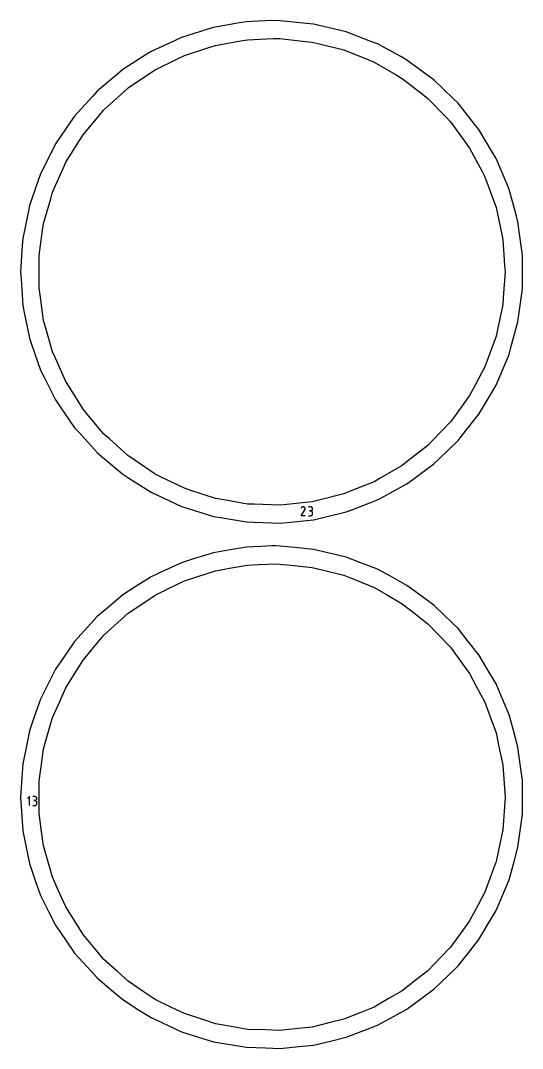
# Model space of a CAD drawing. Extents: x 0 to 800, y 0 to 1000.
# Drawn here: x 173.1 to 243.1, y 618.6 to 761.8 of the extents above; entities that cross this region are included whole.
import ezdxf

# ---------------------------------------------------------------- set-up
doc = ezdxf.new("R2010")
doc.units = 0
doc.header["$MEASUREMENT"] = 0
for name, color, linetype in [('annotation', 7, 'Continuous'), ('boundary', 7, 'Continuous'), ('hole', 7, 'Continuous')]:
    doc.layers.add(name, color=color, linetype=linetype)

msp = doc.modelspace()

# ---------------------------------------------------------------- linework, layer by layer
at = {"layer": 'annotation', "color": 1}
for p, q in [((212.226987, 692.782109), (212.74398, 693.614401)), ((212.786483, 692.782109), (212.226987, 692.782109)), ((212.264514, 693.901812), (212.227777, 693.831342)), ((212.293667, 693.943151), (212.264514, 693.901812)), ((212.328644, 693.97766), (212.293667, 693.943151)), ((212.368381, 694.005062), (212.328644, 693.97766)), ((212.411816, 694.025081), (212.368381, 694.005062)), ((212.457882, 694.03744), (212.411816, 694.025081)), ((212.505518, 694.041863), (212.457882, 694.03744)), ((212.553659, 694.038073), (212.505518, 694.041863)), ((212.601242, 694.025795), (212.553659, 694.038073)), ((212.647202, 694.004752), (212.601242, 694.025795)), ((212.688308, 693.975563), (212.647202, 694.004752)), ((212.647202, 694.004752), (212.647202, 694.004752)), ((212.722678, 693.940535), (212.688308, 693.975563)), ((212.750005, 693.900744), (212.722678, 693.940535)), ((212.74398, 693.614401), (212.744598, 693.615165)), ((212.74398, 693.614401), (212.74398, 693.614401)), ((212.744598, 693.615165), (212.745191, 693.615937)), ((212.745191, 693.615937), (212.745762, 693.616721)), ((212.745762, 693.616721), (212.746316, 693.617525)), ((212.746316, 693.617525), (212.746856, 693.618355)), ((212.746856, 693.618355), (212.747386, 693.619217)), ((212.747386, 693.619217), (212.74791, 693.620118)), ((212.74791, 693.620118), (212.748433, 693.621065)), ((212.748433, 693.621065), (212.748957, 693.622064)), ((212.748957, 693.622064), (212.770304, 693.667897)), ((212.748957, 693.622064), (212.748957, 693.622064)), ((212.769983, 693.857262), (212.750005, 693.900744)), ((212.782308, 693.811162), (212.769983, 693.857262)), ((212.770304, 693.667897), (212.782774, 693.715406)), ((212.786673, 693.763519), (212.782308, 693.811162)), ((212.782774, 693.715406), (212.786673, 693.763519)), ((213.538742, 694.040432), (213.258994, 694.040432)), ((213.258994, 692.782159), (213.538742, 692.782159)), ((213.538742, 693.480936), (213.39867, 693.480936)), ((213.39867, 693.480936), (213.538742, 693.480936)), ((213.589055, 694.035916), (213.538742, 694.040432)), ((213.538742, 693.480936), (213.589055, 693.485453)), ((213.589055, 693.47642), (213.538742, 693.480936)), ((213.538742, 693.480936), (213.538742, 693.480936)), ((213.538742, 692.782159), (213.589055, 692.786672)), ((213.538742, 692.782159), (213.538742, 692.782159)), ((213.636398, 694.022901), (213.589055, 694.035916)), ((213.589055, 693.485453), (213.636398, 693.498475)), ((213.636398, 693.463406), (213.589055, 693.47642)), ((213.589055, 692.786672), (213.636398, 692.79968)), ((213.679983, 694.002189), (213.636398, 694.022901)), ((213.636398, 693.498475), (213.679983, 693.519208)), ((213.679983, 693.442693), (213.636398, 693.463406)), ((213.636398, 692.79968), (213.679983, 692.820384)), ((213.719024, 693.974579), (213.679983, 694.002189)), ((213.679983, 693.519208), (213.719024, 693.546859)), ((213.719024, 693.415083), (213.679983, 693.442693)), ((213.679983, 692.820384), (213.719024, 692.847986)), ((213.752732, 693.940871), (213.719024, 693.974579)), ((213.719024, 693.546859), (213.752732, 693.580632)), ((213.752732, 693.381376), (213.719024, 693.415083)), ((213.719024, 692.847986), (213.752732, 692.881687)), ((213.78032, 693.901867), (213.752732, 693.940871)), ((213.752732, 693.580632), (213.78032, 693.619735)), ((213.78032, 693.342372), (213.752732, 693.381376)), ((213.752732, 692.881687), (213.78032, 692.920688)), ((213.801, 693.858367), (213.78032, 693.901867)), ((213.78032, 693.619735), (213.801, 693.663373)), ((213.801, 693.298871), (213.78032, 693.342372)), ((213.78032, 692.920688), (213.801, 692.964192)), ((213.813986, 693.811171), (213.801, 693.858367)), ((213.801, 693.663373), (213.813986, 693.710752)), ((213.813986, 693.251675), (213.801, 693.298871)), ((213.801, 692.964192), (213.813986, 693.011399)), ((213.81849, 693.761079), (213.813986, 693.811171)), ((213.813986, 693.710752), (213.81849, 693.761079)), ((213.81849, 693.201583), (213.813986, 693.251675)), ((213.813986, 693.011399), (213.81849, 693.061512)), ((213.81849, 693.761079), (213.81849, 693.761079)), ((213.81849, 693.061512), (213.81849, 693.201583)), ((213.81849, 693.201583), (213.81849, 693.201583)), ((174.372419, 653.693057), (174.092355, 653.412914)), ((174.372419, 652.433283), (174.372419, 653.693057)), ((175.124542, 653.691596), (174.844794, 653.691596)), ((175.124542, 653.1321), (174.984471, 653.1321)), ((174.984471, 653.1321), (175.124542, 653.1321)), ((175.174856, 653.68708), (175.124542, 653.691596)), ((175.124542, 653.1321), (175.174856, 653.136617)), ((175.174856, 653.127584), (175.124542, 653.1321)), ((175.124542, 653.1321), (175.124542, 653.1321)), ((175.222199, 653.674065), (175.174856, 653.68708)), ((175.174856, 653.136617), (175.222199, 653.149639)), ((175.222199, 653.114569), (175.174856, 653.127584)), ((175.265784, 653.653353), (175.222199, 653.674065)), ((175.222199, 653.149639), (175.265784, 653.170372)), ((175.265784, 653.093857), (175.222199, 653.114569)), ((175.304825, 653.625743), (175.265784, 653.653353)), ((175.265784, 653.170372), (175.304825, 653.198022)), ((175.304825, 653.066247), (175.265784, 653.093857)), ((175.338532, 653.592035), (175.304825, 653.625743)), ((175.304825, 653.198022), (175.338532, 653.231796)), ((175.338532, 653.032539), (175.304825, 653.066247)), ((175.36612, 653.553031), (175.338532, 653.592035)), ((175.338532, 653.231796), (175.36612, 653.270899)), ((175.36612, 652.993535), (175.338532, 653.032539)), ((175.386801, 653.509531), (175.36612, 653.553031)), ((175.36612, 653.270899), (175.386801, 653.314537)), ((175.386801, 652.950035), (175.36612, 652.993535)), ((175.399787, 653.462335), (175.386801, 653.509531)), ((175.386801, 653.314537), (175.399787, 653.361916)), ((175.399787, 652.902839), (175.386801, 652.950035)), ((175.40429, 653.412243), (175.399787, 653.462335)), ((175.399787, 653.361916), (175.40429, 653.412243)), ((175.40429, 652.852747), (175.399787, 652.902839)), ((175.399787, 652.662563), (175.40429, 652.712676)), ((175.40429, 653.412243), (175.40429, 653.412243)), ((175.40429, 652.712676), (175.40429, 652.852747)), ((175.40429, 652.852747), (175.40429, 652.852747)), ((174.844794, 652.433323), (175.124542, 652.433323)), ((175.124542, 652.433323), (175.174856, 652.437836)), ((175.124542, 652.433323), (175.124542, 652.433323)), ((175.174856, 652.437836), (175.222199, 652.450844)), ((175.222199, 652.450844), (175.265784, 652.471548)), ((175.265784, 652.471548), (175.304825, 652.49915)), ((175.304825, 652.49915), (175.338532, 652.532851)), ((175.338532, 652.532851), (175.36612, 652.571852)), ((175.36612, 652.571852), (175.386801, 652.615356)), ((175.386801, 652.615356), (175.399787, 652.662563))]:
    msp.add_line(p, q, dxfattribs=at)
at = {"layer": 'boundary', "color": 5}
for p, q in [((204.637595, 761.579853), (203.663655, 761.41557)), ((205.377676, 761.616986), (204.637595, 761.579853)), ((208.140937, 761.755629), (205.377676, 761.616986)), ((209.310485, 761.736084), (208.140937, 761.755629)), ((212.979739, 761.366953), (209.310485, 761.736084)), ((199.083877, 760.509553), (195.561666, 759.416949)), ((200.027227, 760.802184), (199.083877, 760.509553)), ((203.663655, 761.41557), (200.027227, 760.802184)), ((213.962471, 761.268089), (212.979739, 761.366953)), ((217.549824, 760.413187), (213.962471, 761.268089)), ((218.510621, 760.18422), (217.549824, 760.413187)), ((221.951984, 758.858797), (218.510621, 760.18422)), ((194.665732, 759.001193), (191.320562, 757.448876)), ((195.561666, 759.416949), (194.665732, 759.001193)), ((222.87368, 758.503811), (221.951984, 758.858797)), ((191.320562, 757.448876), (190.488041, 756.917414)), ((226.107676, 756.731527), (222.87368, 758.503811)), ((190.488041, 756.917414), (187.379635, 754.933081)), ((226.973833, 756.256858), (226.107676, 756.731527)), ((229.942778, 754.069335), (226.973833, 756.256858)), ((187.379635, 754.933081), (186.625387, 754.295397)), ((186.625387, 754.295397), (183.80923, 751.914459)), ((230.737947, 753.483454), (229.942778, 754.069335)), ((233.388799, 750.919733), (230.737947, 753.483454)), ((183.80923, 751.914459), (183.146688, 751.181932)), ((183.146688, 751.181932), (180.672937, 748.446874)), ((234.098773, 750.233095), (233.388799, 750.919733)), ((236.384289, 747.338921), (234.098773, 750.233095)), ((180.113964, 747.632577), (178.026911, 744.592212)), ((180.672937, 748.446874), (180.113964, 747.632577)), ((236.996416, 746.563777), (236.384289, 747.338921)), ((238.875771, 743.390799), (236.996416, 746.563777)), ((178.026911, 744.592212), (177.581443, 743.710674)), ((177.581443, 743.710674), (175.918186, 740.419253)), ((239.379117, 742.540983), (238.875771, 743.390799)), ((240.818787, 739.145821), (239.379117, 742.540983)), ((175.918186, 740.419253), (175.5942, 739.486207)), ((175.5942, 739.486207), (174.384525, 736.002468)), ((241.204372, 738.236499), (240.818787, 739.145821)), ((242.178666, 734.67974), (241.204372, 738.236499)), ((174.384525, 736.002468), (174.187792, 735.034564)), ((174.187792, 735.034564), (173.453241, 731.420672)), ((242.43961, 733.727138), (242.178666, 734.67974)), ((242.931135, 730.072254), (242.43961, 733.727138)), ((173.387266, 730.435181), (173.140933, 726.755629)), ((173.453241, 731.420672), (173.387266, 730.435181)), ((243.062779, 729.093371), (242.931135, 730.072254)), ((243.062779, 725.405583), (243.062779, 729.093371)), ((173.140933, 726.755629), (173.206908, 725.770138)), ((173.206908, 725.770138), (173.453241, 722.090585)), ((242.571255, 720.763003), (243.062779, 724.417887)), ((243.062779, 724.417887), (243.062779, 725.405583)), ((173.453241, 722.090585), (173.649975, 721.122681)), ((173.649975, 721.122681), (174.384525, 717.508789)), ((242.43961, 719.784119), (242.571255, 720.763003)), ((241.465316, 716.227362), (242.43961, 719.784119)), ((174.384525, 717.508789), (174.708511, 716.575743)), ((174.708511, 716.575743), (175.918186, 713.092006)), ((241.204372, 715.274759), (241.465316, 716.227362)), ((239.764702, 711.879597), (241.204372, 715.274759)), ((175.918186, 713.092006), (176.363654, 712.210468)), ((176.363654, 712.210468), (178.026911, 708.919047)), ((239.379117, 710.970275), (239.764702, 711.879597)), ((237.499762, 707.797297), (239.379117, 710.970275)), ((178.026911, 708.919047), (178.585884, 708.10475)), ((178.585884, 708.10475), (180.672937, 705.064384)), ((236.996416, 706.947482), (237.499762, 707.797297)), ((234.7109, 704.053307), (236.996416, 706.947482)), ((180.672937, 705.064384), (181.335479, 704.331857)), ((181.335479, 704.331857), (183.80923, 701.5968)), ((231.447922, 700.714441), (234.098773, 703.278164)), ((234.098773, 703.278164), (234.7109, 704.053307)), ((183.80923, 701.5968), (184.563478, 700.959116)), ((184.563478, 700.959116), (187.379635, 698.578178)), ((227.769002, 697.840282), (230.737947, 700.027802)), ((230.737947, 700.027802), (231.447922, 700.714441)), ((187.379635, 698.578178), (188.212156, 698.046716)), ((188.212156, 698.046716), (191.320562, 696.062383)), ((223.739838, 695.482116), (226.973833, 697.2544)), ((226.973833, 697.2544), (227.769002, 697.840282)), ((191.320562, 696.062383), (192.216495, 695.646627)), ((192.216495, 695.646627), (195.561666, 694.09431)), ((219.432317, 693.682025), (222.87368, 695.007448)), ((222.87368, 695.007448), (223.739838, 695.482116)), ((195.561666, 694.09431), (196.505016, 693.801679)), ((196.505016, 693.801679), (200.027227, 692.709075)), ((214.923267, 692.472137), (218.510621, 693.327039)), ((218.510621, 693.327039), (219.432317, 693.682025)), ((200.027227, 692.709075), (201.001167, 692.544792)), ((201.001167, 692.544792), (204.637595, 691.931406)), ((204.637595, 691.931406), (205.624743, 691.898402)), ((205.624743, 691.898402), (209.310485, 691.775175)), ((209.310485, 691.775175), (210.293217, 691.874038)), ((210.293217, 691.874038), (213.962471, 692.243169)), ((213.962471, 692.243169), (214.923267, 692.472137)), ((206.603846, 688.523053), (204.637595, 688.424398)), ((208.140937, 688.600175), (206.603846, 688.523053)), ((208.654076, 688.591599), (208.140937, 688.600175)), ((209.310485, 688.580629), (208.654076, 688.591599)), ((211.351544, 688.375297), (209.310485, 688.580629)), ((200.027227, 687.646729), (197.520931, 686.869266)), ((202.050026, 687.987931), (200.027227, 687.646729)), ((204.637595, 688.424398), (202.050026, 687.987931)), ((213.962471, 688.112635), (211.351544, 688.375297)), ((215.957972, 687.637087), (213.962471, 688.112635)), ((218.510621, 687.028765), (215.957972, 687.637087)), ((195.561666, 686.261494), (193.181346, 685.156913)), ((197.520931, 686.869266), (195.561666, 686.261494)), ((220.424913, 686.291486), (218.510621, 687.028765)), ((222.87368, 685.348356), (220.424913, 686.291486)), ((191.320562, 684.293421), (189.108717, 682.881431)), ((193.181346, 685.156913), (191.320562, 684.293421)), ((224.672622, 684.362506), (222.87368, 685.348356)), ((226.973833, 683.101403), (224.672622, 684.362506)), ((189.108717, 682.881431), (187.379635, 681.777626)), ((228.625338, 681.884572), (226.973833, 683.101403)), ((187.379635, 681.777626), (185.375745, 680.083424)), ((230.737947, 680.327999), (228.625338, 681.884572)), ((185.375745, 680.083424), (183.80923, 678.759004)), ((232.21251, 678.901904), (230.737947, 680.327999)), ((183.80923, 678.759004), (182.048986, 676.812822)), ((234.098773, 677.07764), (232.21251, 678.901904)), ((235.370114, 675.467727), (234.098773, 677.07764)), ((182.048986, 676.812822), (180.672937, 675.29142)), ((180.672937, 675.29142), (179.187855, 673.12799)), ((236.996416, 673.408322), (235.370114, 675.467727)), ((179.187855, 673.12799), (178.026911, 671.436757)), ((238.041826, 671.643322), (236.996416, 673.408322)), ((178.026911, 671.436757), (176.843389, 669.094684)), ((239.379117, 669.385529), (238.041826, 671.643322)), ((176.843389, 669.094684), (175.918186, 667.263798)), ((240.179947, 667.496936), (239.379117, 669.385529)), ((175.918186, 667.263798), (175.057419, 664.784878)), ((241.204372, 665.081044), (240.179947, 667.496936)), ((175.057419, 664.784878), (174.384525, 662.847014)), ((241.746333, 663.102562), (241.204372, 665.081044)), ((174.384525, 662.847014), (173.861842, 660.27548)), ((242.43961, 660.571683), (241.746333, 663.102562)), ((173.861842, 660.27548), (173.453241, 658.265217)), ((242.713026, 658.538618), (242.43961, 660.571683)), ((243.062779, 655.937916), (242.713026, 658.538618)), ((173.453241, 658.265217), (173.277958, 655.646962)), ((173.277958, 655.646962), (173.140933, 653.600174)), ((243.062779, 653.886547), (243.062779, 655.937916)), ((173.140933, 653.600174), (173.316216, 650.981918)), ((243.062779, 651.262432), (243.062779, 653.886547)), ((173.316216, 650.981918), (173.453241, 648.935131)), ((242.789364, 649.229367), (243.062779, 651.262432)), ((173.453241, 648.935131), (173.975924, 646.363597)), ((242.43961, 646.628665), (242.789364, 649.229367)), ((173.975924, 646.363597), (174.384525, 644.353334)), ((241.897649, 644.650183), (242.43961, 646.628665)), ((174.384525, 644.353334), (175.245292, 641.874415)), ((241.204372, 642.119304), (241.897649, 644.650183)), ((175.245292, 641.874415), (175.918186, 639.936551)), ((240.403541, 640.230712), (241.204372, 642.119304)), ((175.918186, 639.936551), (177.101708, 637.594478)), ((239.379117, 637.814821), (240.403541, 640.230712)), ((177.101708, 637.594478), (178.026911, 635.763592)), ((238.333707, 636.04982), (239.379117, 637.814821)), ((178.026911, 635.763592), (179.511994, 633.600163)), ((236.996416, 633.792027), (238.333707, 636.04982)), ((179.511994, 633.600163), (180.672937, 631.90893)), ((235.725075, 632.182114), (236.996416, 633.792027)), ((180.672937, 631.90893), (182.433182, 629.962748)), ((234.098773, 630.122709), (235.725075, 632.182114)), ((182.433182, 629.962748), (183.80923, 628.441345)), ((232.624211, 628.696613), (234.098773, 630.122709)), ((183.80923, 628.441345), (185.81312, 626.747144)), ((230.737947, 626.872347), (232.624211, 628.696613)), ((185.81312, 626.747144), (187.379635, 625.422723)), ((226.973833, 624.098946), (229.086442, 625.655517)), ((229.086442, 625.655517), (230.737947, 626.872347)), ((187.379635, 625.422723), (189.59148, 624.010733)), ((225.174891, 623.113095), (226.973833, 624.098946)), ((189.59148, 624.010733), (191.320562, 622.906928)), ((191.320562, 622.906928), (193.700881, 621.802347)), ((222.87368, 621.851993), (225.174891, 623.113095)), ((193.700881, 621.802347), (195.561666, 620.938855)), ((220.959388, 621.114714), (222.87368, 621.851993)), ((195.561666, 620.938855), (198.067962, 620.161392)), ((198.067962, 620.161392), (200.027227, 619.55362)), ((216.51512, 619.696036), (218.510621, 620.171584)), ((218.510621, 620.171584), (220.959388, 621.114714)), ((200.027227, 619.55362), (202.614796, 619.117153)), ((202.614796, 619.117153), (204.637595, 618.775951)), ((204.637595, 618.775951), (207.260254, 618.688266)), ((207.260254, 618.688266), (209.310485, 618.61972)), ((209.310485, 618.61972), (211.921412, 618.882382)), ((211.921412, 618.882382), (213.962471, 619.087715)), ((213.962471, 619.087715), (216.51512, 619.696036))]:
    msp.add_line(p, q, dxfattribs=at)
at = {"layer": 'hole', "color": 5}
for p, q in [((200.278502, 758.29024), (203.800472, 758.911262)), ((203.800472, 758.911262), (204.743758, 759.077589)), ((204.743758, 759.077589), (207.423283, 759.218017)), ((207.423283, 759.218017), (208.38055, 759.251445)), ((208.38055, 759.251445), (209.275199, 759.235831)), ((209.275199, 759.235831), (212.831922, 758.862002)), ((212.831922, 758.862002), (213.784515, 758.76188)), ((213.784515, 758.76188), (217.254614, 757.896687)), ((195.966214, 756.889102), (199.367531, 757.99425)), ((199.367531, 757.99425), (200.278502, 758.29024)), ((217.254614, 757.896687), (218.184006, 757.664963)), ((218.184006, 757.664963), (221.499931, 756.32525)), ((191.890935, 754.901454), (195.105311, 756.469212)), ((195.105311, 756.469212), (195.966214, 756.889102)), ((221.499931, 756.32525), (222.388031, 755.966436)), ((222.388031, 755.966436), (225.485215, 754.178272)), ((188.131931, 752.365977), (191.096845, 754.365835)), ((191.096845, 754.365835), (191.890935, 754.901454)), ((225.485215, 754.178272), (226.31473, 753.69935)), ((226.31473, 753.69935), (229.132902, 751.497543)), ((184.762409, 749.332025), (187.42012, 751.725055)), ((187.42012, 751.725055), (188.131931, 752.365977)), ((229.132902, 751.497543), (229.88769, 750.907836)), ((229.88769, 750.907836), (232.372031, 748.33524)), ((184.146712, 748.598275), (184.762409, 749.332025)), ((181.847866, 745.85865), (184.146712, 748.598275)), ((232.372031, 748.33524), (233.037409, 747.646225)), ((233.037409, 747.646225), (235.139507, 744.752917)), ((181.34029, 745.046352), (181.847866, 745.85865)), ((179.445139, 742.013455), (181.34029, 745.046352)), ((235.139507, 744.752917), (235.702509, 743.978005)), ((235.702509, 743.978005), (237.381474, 740.820295)), ((179.055548, 741.138422), (179.445139, 742.013455)), ((177.600923, 737.871284), (179.055548, 741.138422)), ((237.381474, 740.820295), (237.831149, 739.974569)), ((237.831149, 739.974569), (239.054335, 736.613921)), ((177.336909, 736.950545), (177.600923, 737.871284)), ((176.351154, 733.512758), (177.336909, 736.950545)), ((239.054335, 736.613921), (239.381939, 735.713842)), ((239.381939, 735.713842), (240.125514, 732.215666)), ((176.217841, 732.564237), (176.351154, 733.512758)), ((175.720088, 729.022714), (176.217841, 732.564237)), ((240.125514, 732.215666), (240.324665, 731.278754)), ((240.324665, 731.278754), (240.574127, 727.711139)), ((175.720088, 728.064871), (175.720088, 729.022714)), ((175.720088, 724.488544), (175.720088, 728.064871)), ((240.574127, 727.711139), (240.64094, 726.755629)), ((240.64094, 726.755629), (240.391478, 723.188013)), ((175.8534, 723.540022), (175.720088, 724.488544)), ((176.351154, 719.998499), (175.8534, 723.540022)), ((240.391478, 723.188013), (240.324665, 722.232503)), ((240.324665, 722.232503), (239.58109, 718.734327)), ((176.615167, 719.077761), (176.351154, 719.998499)), ((177.600923, 715.639975), (176.615167, 719.077761)), ((239.58109, 718.734327), (239.381939, 717.797415)), ((239.381939, 717.797415), (238.158753, 714.436767)), ((177.990513, 714.764941), (177.600923, 715.639975)), ((179.445139, 711.497803), (177.990513, 714.764941)), ((238.158753, 714.436767), (237.831149, 713.536689)), ((237.831149, 713.536689), (236.152184, 710.378979)), ((179.952715, 710.685506), (179.445139, 711.497803)), ((181.847866, 707.652608), (179.952715, 710.685506)), ((236.152184, 710.378979), (235.702509, 709.533254)), ((235.702509, 709.533254), (233.600411, 706.639945)), ((182.463563, 706.918857), (181.847866, 707.652608)), ((184.762409, 704.179234), (182.463563, 706.918857)), ((233.037409, 705.865034), (230.553068, 703.292438)), ((233.600411, 706.639945), (233.037409, 705.865034)), ((185.47422, 703.538311), (184.762409, 704.179234)), ((188.131931, 701.145282), (185.47422, 703.538311)), ((230.553068, 703.292438), (229.88769, 702.603423)), ((229.88769, 702.603423), (227.069518, 700.401616)), ((188.926021, 700.609662), (188.131931, 701.145282)), ((191.890935, 698.609805), (188.926021, 700.609662)), ((227.069518, 700.401616), (226.31473, 699.811908)), ((192.751837, 698.189914), (191.890935, 698.609805)), ((226.31473, 699.811908), (223.217546, 698.023745)), ((195.966214, 696.622157), (192.751837, 698.189914)), ((222.388031, 697.544823), (219.072107, 696.205109)), ((223.217546, 698.023745), (222.388031, 697.544823)), ((196.877185, 696.326166), (195.966214, 696.622157)), ((200.278502, 695.221019), (196.877185, 696.326166)), ((218.184006, 695.846295), (214.713908, 694.981102)), ((219.072107, 696.205109), (218.184006, 695.846295)), ((201.221787, 695.054691), (200.278502, 695.221019)), ((204.743758, 694.43367), (201.221787, 695.054691)), ((205.701025, 694.400241), (204.743758, 694.43367)), ((209.275199, 694.275428), (205.701025, 694.400241)), ((210.227792, 694.37555), (209.275199, 694.275428)), ((213.784515, 694.749378), (210.227792, 694.37555)), ((214.713908, 694.981102), (213.784515, 694.749378)), ((202.237633, 685.480235), (204.743758, 685.922134)), ((204.743758, 685.922134), (206.23427, 686.000249)), ((206.23427, 686.000249), (208.777541, 686.089062)), ((208.777541, 686.089062), (211.253662, 685.87243)), ((211.253662, 685.87243), (213.784515, 685.606426)), ((195.966214, 683.733648), (197.85823, 684.348397)), ((197.85823, 684.348397), (200.278502, 685.134785)), ((200.278502, 685.134785), (202.237633, 685.480235)), ((213.784515, 685.606426), (215.714792, 685.125153)), ((215.714792, 685.125153), (218.184006, 684.509509)), ((218.184006, 684.509509), (220.028522, 683.76428)), ((193.678964, 682.61808), (195.966214, 683.733648)), ((220.028522, 683.76428), (222.388031, 682.810981)), ((222.388031, 682.810981), (224.11087, 681.816297)), ((189.781194, 680.322963), (191.890935, 681.745999)), ((191.890935, 681.745999), (193.678964, 682.61808)), ((224.11087, 681.816297), (226.31473, 680.543896)), ((188.131931, 679.210522), (189.781194, 680.322963)), ((226.31473, 680.543896), (227.882366, 679.319118)), ((186.240787, 677.507717), (188.131931, 679.210522)), ((227.882366, 679.319118), (229.88769, 677.752381)), ((184.762409, 676.17657), (186.240787, 677.507717)), ((229.88769, 677.752381), (231.269629, 676.321349)), ((183.126622, 674.227138), (184.762409, 676.17657)), ((231.269629, 676.321349), (233.037409, 674.490771)), ((181.847866, 672.703195), (183.126622, 674.227138)), ((233.037409, 674.490771), (234.206722, 672.881339)), ((234.206722, 672.881339), (235.702509, 670.82255)), ((180.499335, 670.54508), (181.847866, 672.703195)), ((179.445139, 668.858001), (180.499335, 670.54508)), ((235.702509, 670.82255), (236.63645, 669.066043)), ((178.410073, 666.533207), (179.445139, 668.858001)), ((236.63645, 669.066043), (237.831149, 666.819114)), ((177.600923, 664.715829), (178.410073, 666.533207)), ((237.831149, 666.819114), (238.511558, 664.94972)), ((176.89949, 662.269607), (177.600923, 664.715829)), ((238.511558, 664.94972), (239.381939, 662.558387)), ((176.351154, 660.357304), (176.89949, 662.269607)), ((239.381939, 662.558387), (239.79556, 660.612492)), ((175.996968, 657.837266), (176.351154, 660.357304)), ((239.79556, 660.612492), (240.324665, 658.123299)), ((175.720088, 655.867259), (175.996968, 657.837266)), ((240.324665, 658.123299), (240.463431, 656.138778)), ((175.720088, 653.322456), (175.720088, 655.867259)), ((240.463431, 656.138778), (240.64094, 653.600174)), ((175.720088, 651.333089), (175.720088, 653.322456)), ((240.64094, 653.600174), (240.502175, 651.615653)), ((176.074273, 648.813051), (175.720088, 651.333089)), ((240.502175, 651.615653), (240.324665, 649.077048)), ((176.351154, 646.843044), (176.074273, 648.813051)), ((240.324665, 649.077048), (239.911044, 647.131153)), ((239.911044, 647.131153), (239.381939, 644.64196)), ((177.052587, 644.396823), (176.351154, 646.843044)), ((177.600923, 642.48452), (177.052587, 644.396823)), ((239.381939, 644.64196), (238.70153, 642.772567)), ((238.70153, 642.772567), (237.831149, 640.381234)), ((178.635989, 640.159726), (177.600923, 642.48452)), ((179.445139, 638.342349), (178.635989, 640.159726)), ((237.831149, 640.381234), (236.897208, 638.624727)), ((236.897208, 638.624727), (235.702509, 636.377799)), ((180.793669, 636.184232), (179.445139, 638.342349)), ((181.847866, 634.497153), (180.793669, 636.184232)), ((235.702509, 636.377799), (234.533196, 634.768367)), ((183.483653, 632.547722), (181.847866, 634.497153)), ((234.533196, 634.768367), (233.037409, 632.709579)), ((233.037409, 632.709579), (231.65547, 631.278547)), ((184.762409, 631.023779), (183.483653, 632.547722)), ((231.65547, 631.278547), (229.88769, 629.447968)), ((186.653553, 629.320973), (184.762409, 631.023779)), ((188.131931, 627.989827), (186.653553, 629.320973)), ((229.88769, 629.447968), (228.320054, 628.223191)), ((190.241672, 626.56679), (188.131931, 627.989827)), ((228.320054, 628.223191), (226.31473, 626.656454)), ((191.890935, 625.45435), (190.241672, 626.56679)), ((224.591891, 625.66177), (222.388031, 624.389368)), ((226.31473, 626.656454), (224.591891, 625.66177)), ((194.178185, 624.338782), (191.890935, 625.45435)), ((195.966214, 623.466702), (194.178185, 624.338782)), ((222.388031, 624.389368), (220.543515, 623.644139)), ((198.386486, 622.680313), (195.966214, 623.466702)), ((200.278502, 622.065564), (198.386486, 622.680313)), ((218.184006, 622.690841), (216.25373, 622.209568)), ((220.543515, 623.644139), (218.184006, 622.690841)), ((202.784627, 621.623664), (200.278502, 622.065564)), ((204.743758, 621.278215), (202.784627, 621.623664)), ((207.287029, 621.189402), (204.743758, 621.278215)), ((211.806053, 621.385978), (209.275199, 621.119973)), ((213.784515, 621.593924), (211.806053, 621.385978)), ((216.25373, 622.209568), (213.784515, 621.593924)), ((209.275199, 621.119973), (207.287029, 621.189402))]:
    msp.add_line(p, q, dxfattribs=at)

doc.saveas('drawing.dxf')
